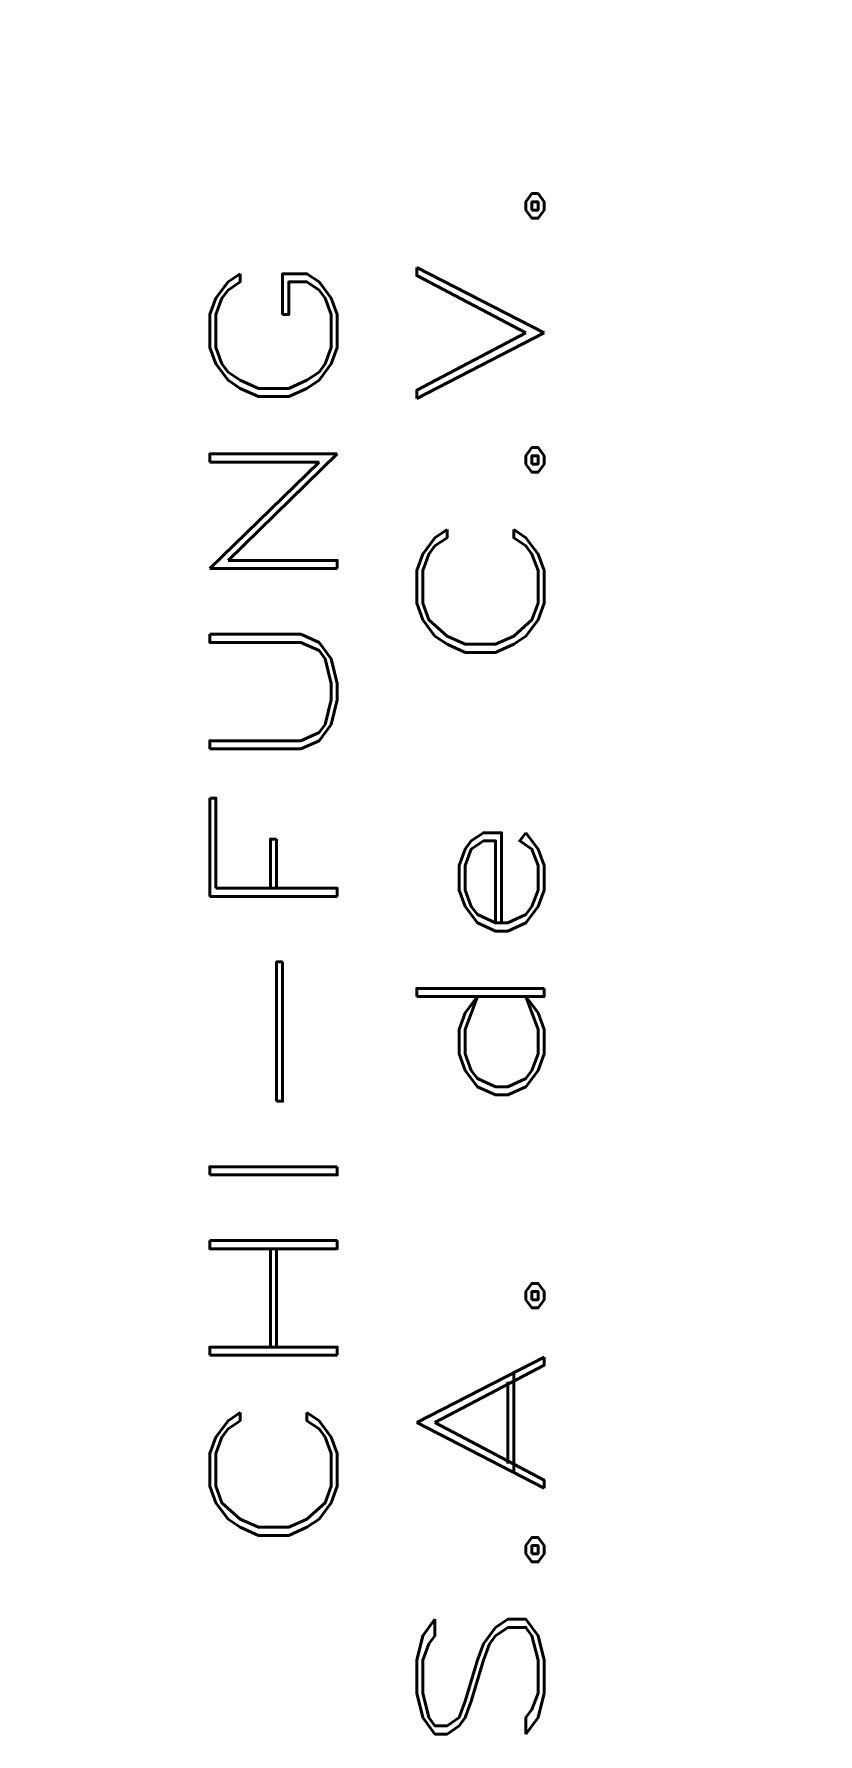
# Model space of a CAD drawing. Header units: millimetres. Extents: x 1590 to 1932, y -48 to 167.
# Drawn here: x 1776.65 to 1784.34, y 35.64 to 52.32 of the extents above; entities that cross this region are included whole.
import ezdxf

# ---------------------------------------------------------------- set-up
doc = ezdxf.new("R2010")
doc.units = ezdxf.units.MM
doc.header["$LTSCALE"] = 0.1
doc.header["$MEASUREMENT"] = 0
doc.layers.get('0').update_dxf_attribs({"linetype": 'CONTINUOUS'})
for name, color, linetype in [('_KTI_CONTROL', 7, 'CONTINUOUS'), ('P-FIXT', 1, 'CONTINUOUS'), ('TEXT', 3, 'CONTINUOUS')]:
    doc.layers.add(name, color=color, linetype=linetype)
doc.styles.add('ATT', font='txt')
doc.styles.add('ROMAND', font='romand.shx')

# ---------------------------------------------------------------- blocks, each defined once
blk = doc.blocks.new('15PTOI01')
at = {"color": 0, "linetype": 'ByBlock'}
for p, q in [((0, -8.5), (0, 8.5)), ((2, 10.5), (6, 10.5)), ((8, 8.5), (8, -8.5)), ((9.5, 4.375), (9.5, -4.375)), ((11.25, 4.375), (9.5, 4.375)), ((11.25, -4.375), (9.5, -4.375)), ((6, -10.5), (2, -10.5))]:
    blk.add_line(p, q, dxfattribs=at)
for centre, radius, start, end in [((2, 8.5), 2, 90, 180), ((6, 8.5), 2, 0, 90), ((17.766404, -2.827313), 9.712715, 75.184599, 132.137709), ((13.6875, -12.03125), 19.717859, 49.950272, 70.559965), ((23.458333, 0), 4.229167, 313.602819, 46.397181), ((17.766404, 2.827313), 9.712715, 227.862291, 284.815401), ((13.6875, 12.03125), 19.717859, 289.440035, 310.049728), ((2, -8.5), 2, 180, 270), ((6, -8.5), 2, 270, 0)]:
    blk.add_arc(centre, radius, start, end, dxfattribs=at)
at = {"color": 0, "linetype": 'ByBlock', "style": 'ATT'}
for tag, p, flags in [('ITEM', (0, -23), 3), ('ROOM_NUMBER', (0, -32), 1)]:
    blk.add_attdef(tag, p, '', height=6, dxfattribs=dict(at, flags=flags))
blk = doc.blocks.new('ss1')
at = {"layer": '_KTI_CONTROL', "color": 1}
for points in [[(0.141, 0.122, 0), (0.141, 0.122, 0), (0.141, 0.122, 0), (0.141, 0.122, 0), (0.141, 0.122, 0)], [(0.141, 0.122, 0), (0.141, 0.122, 0), (0.141, 0.122, 0), (0.141, 0.122, 0), (0.141, 0.122, 0), (0.141, 0.122, 0), (0.141, 0.122, 0), (0.141, 0.122, 0), (0.141, 0.122, 0), (0.141, 0.122, 0), (0.141, 0.122, 0)]]:
    blk.add_polyline3d(points, dxfattribs=at)
at = {"layer": '_KTI_CONTROL'}
for points in [[(0.141, 0.122, 0), (0.141, 0.122, 0), (0.141, 0.122, 0), (0.141, 0.122, 0)], [(0.141, 0.122, 0), (0.141, 0.122, 0)]]:
    blk.add_polyline3d(points, dxfattribs=at)
at = {"layer": 'P-FIXT', "xscale": 0.0254, "yscale": 0.0254, "zscale": 0.0254}
blk.add_blockref('15PTOI01', (17.719, 12.528), dxfattribs=at)

msp = doc.modelspace()

# ---------------------------------------------------------------- block references
at = {"color": 1, "linetype": 'Continuous', "xscale": -1, "rotation": 90}
for p in [(1783.4765, 69.6595), (1784.4661, 69.6595)]:
    msp.add_blockref('ss1', p, dxfattribs=at)

# ---------------------------------------------------------------- texts
at = {"layer": 'TEXT', "style": 'ROMAND', "width": 1.5}
for s, p in [('S.A. de C.V.', (1781.6558, 35.4015)), ('CHI-FUNG', (1779.6261, 37.3485))]:
    msp.add_text(s, height=1.25, rotation=90, dxfattribs=at).set_placement(p)

doc.saveas('drawing.dxf')
